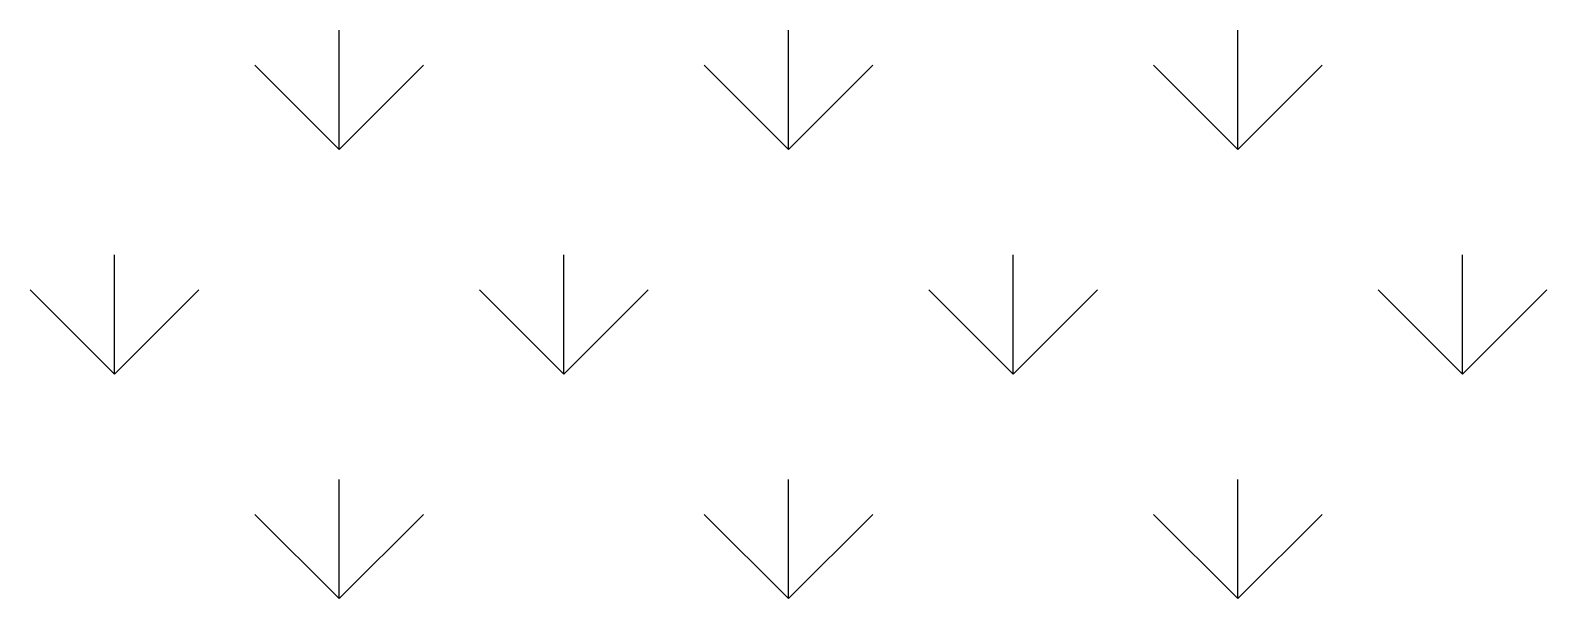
# Model space of a CAD drawing. Header units: metres. Extents: x 240.9 to 259, y 243.4 to 250.2.
import ezdxf

# ---------------------------------------------------------------- set-up
doc = ezdxf.new("R2010")
doc.units = ezdxf.units.M
doc.header["$MEASUREMENT"] = 0
doc.layers.get('0').update_dxf_attribs({"linetype": 'CONTINUOUS'})

msp = doc.modelspace()

# ---------------------------------------------------------------- linework, layer by layer
at = {"color": 1}
for p, q in [((244.559, 248.8), (244.559, 250.229)), ((249.947, 248.8), (249.947, 250.229)), ((255.335, 248.8), (255.335, 250.229)), ((244.559, 248.8), (243.549, 249.811)), ((244.559, 248.8), (245.57, 249.811)), ((249.947, 248.8), (248.937, 249.811)), ((249.947, 248.8), (250.958, 249.811)), ((255.335, 248.8), (254.325, 249.811)), ((255.335, 248.8), (256.346, 249.811)), ((241.865, 246.106), (241.865, 247.535)), ((247.253, 246.106), (247.253, 247.535)), ((252.641, 246.106), (252.641, 247.535)), ((258.029, 246.106), (258.029, 247.535)), ((241.865, 246.106), (240.855, 247.117)), ((241.865, 246.106), (242.876, 247.117)), ((247.253, 246.106), (246.243, 247.117)), ((247.253, 246.106), (248.264, 247.117)), ((252.641, 246.106), (251.631, 247.117)), ((252.641, 246.106), (253.652, 247.117)), ((258.03, 246.106), (257.019, 247.117)), ((258.03, 246.106), (259.04, 247.117)), ((244.559, 243.412), (244.559, 244.841)), ((249.947, 243.412), (249.947, 244.841)), ((255.335, 243.412), (255.335, 244.841)), ((244.559, 243.412), (243.549, 244.423)), ((244.559, 243.412), (245.57, 244.423)), ((249.947, 243.412), (248.937, 244.422)), ((249.947, 243.412), (250.958, 244.422)), ((255.335, 243.412), (254.325, 244.422)), ((255.335, 243.412), (256.346, 244.422))]:
    msp.add_line(p, q, dxfattribs=at)

doc.saveas('drawing.dxf')
